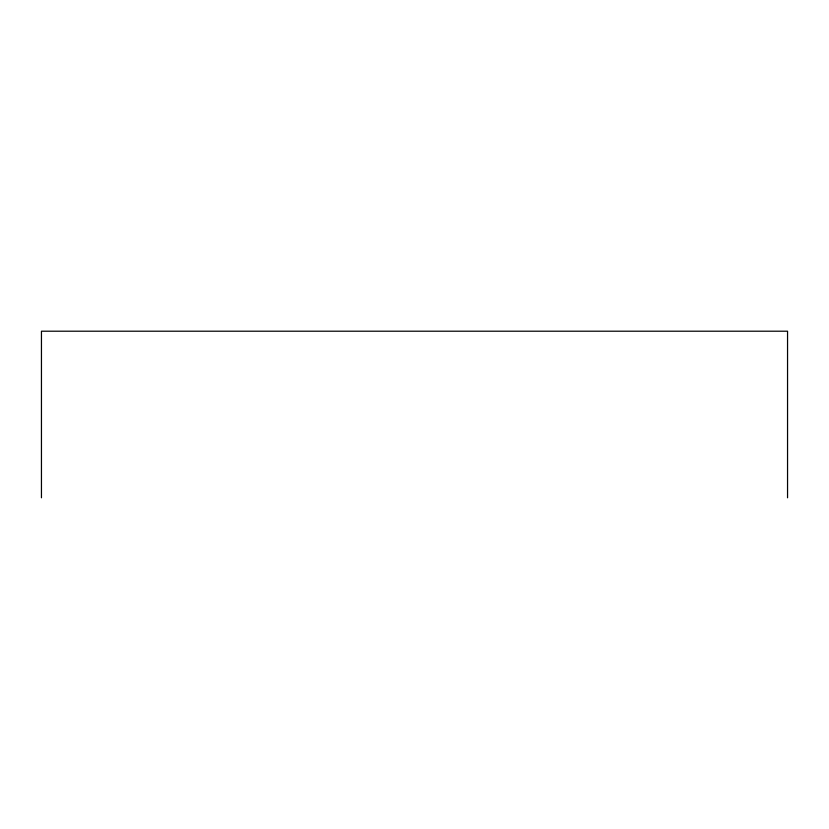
<?xml version="1.0" encoding="UTF-8"?>
<svg xmlns="http://www.w3.org/2000/svg" width="829" height="829" viewBox="0 0 829 829"><rect width="100%" height="100%" fill="white"/><g stroke="black" fill="none" stroke-linecap="round" stroke-linejoin="round"><path stroke-width="1.24" d="M787.55 497.794L787.55 331.206L41.45 331.206L41.45 497.794"/></g></svg>
